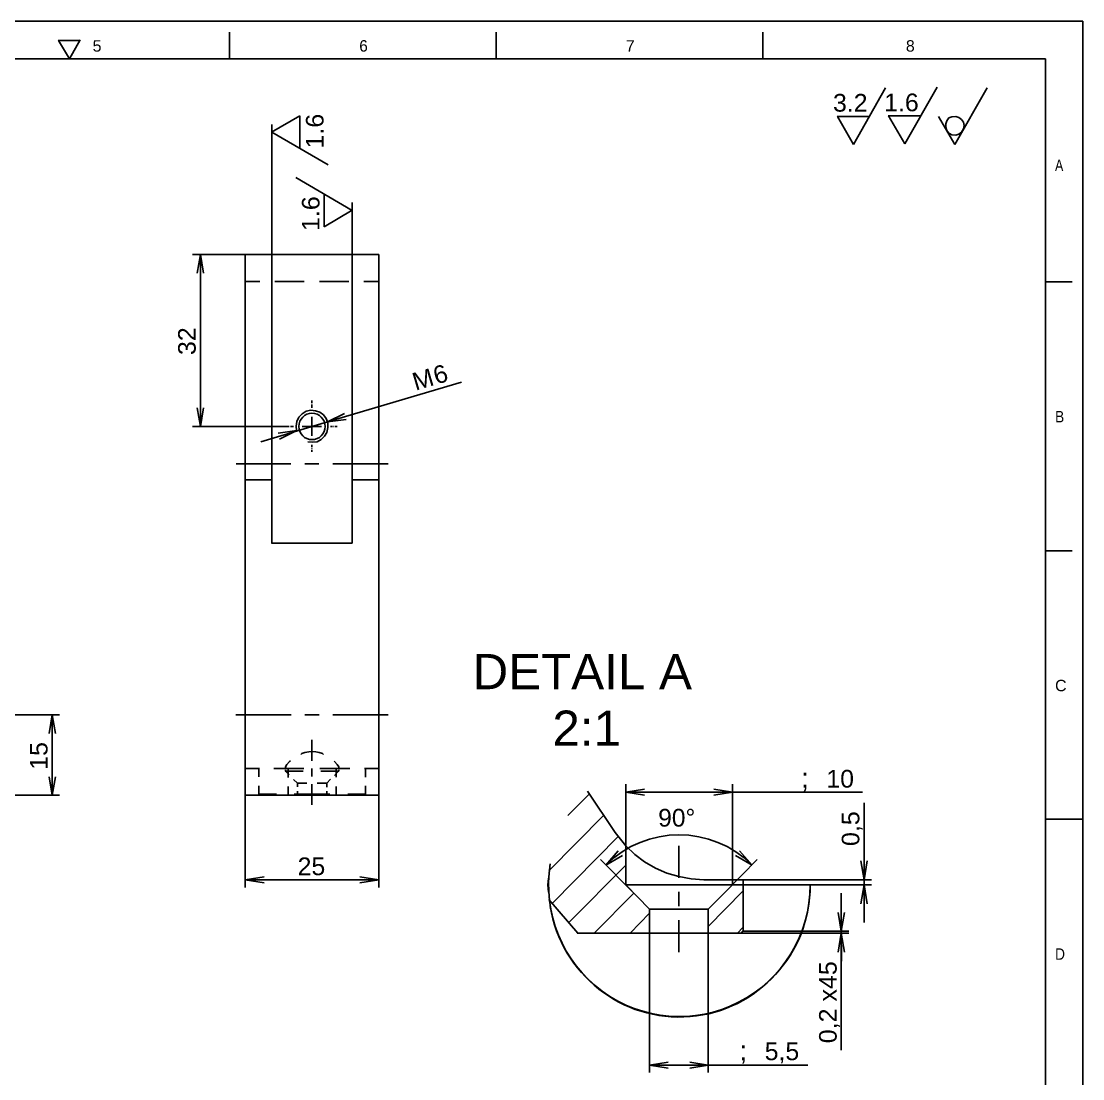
# Model space of a CAD drawing. Header units: millimetres. Extents: x 5368 to 5786, y 1964 to 2262.
# Drawn here: x 5588.4 to 5786.5, y 2064.7 to 2262.1 of the extents above; entities that cross this region are included whole.
import ezdxf

# ---------------------------------------------------------------- set-up
doc = ezdxf.new("R2010")
doc.units = ezdxf.units.MM
doc.header["$MEASUREMENT"] = 0
for name, color, linetype in [('1__LINE_ACI_146', 146, 'Continuous'), ('2__TEXT_ACI_250', 250, 'Continuous'), ('3__LINE_ACI_250', 255, 'Continuous'), ('5__LINE_ACI_230', 230, 'Continuous'), ('6__TEXT_ACI_146', 146, 'Continuous')]:
    doc.layers.add(name, color=color, linetype=linetype)
doc.styles.add('ARIAL', font='', dxfattribs={"width": 0.75})
doc.styles.add('ARIAL_1', font='txt', dxfattribs={"width": 0.75})
doc.styles.get('ARIAL').set_extended_font_data('Arial')

msp = doc.modelspace()

# ---------------------------------------------------------------- linework, layer by layer
at = {"layer": '1__LINE_ACI_146'}
for p, q in [((5743.73, 2239.11), (5749.7, 2249.69)), ((5753.28, 2239.23), (5759.32, 2249.8)), ((5762.6, 2239.11), (5768.64, 2249.69)), ((5640.39, 2244.44), (5635.1, 2241.39)), ((5640.39, 2238.35), (5640.39, 2244.47)), ((5756.3, 2244.47), (5750.19, 2244.47)), ((5750.26, 2244.47), (5753.28, 2239.23)), ((5635.18, 2218.57), (5635.18, 2242.84)), ((5746.68, 2244.36), (5740.64, 2244.36)), ((5740.71, 2244.36), (5743.73, 2239.11)), ((5759.58, 2244.36), (5762.6, 2239.11)), ((5760.9, 2242.95), (5761.09, 2243.52)), ((5760.9, 2242.34), (5760.9, 2242.95)), ((5761.09, 2243.52), (5761.51, 2244.06)), ((5761.51, 2244.06), (5762.07, 2244.28)), ((5762.07, 2244.28), (5762.79, 2244.36)), ((5762.79, 2244.36), (5763.35, 2244.17)), ((5763.35, 2244.17), (5763.84, 2243.79)), ((5763.84, 2243.79), (5764.22, 2243.3)), ((5764.22, 2243.3), (5764.34, 2242.65)), ((5764.34, 2242.65), (5764.22, 2242)), ((5635.18, 2241.39), (5645.67, 2235.31)), ((5761.09, 2241.7), (5760.9, 2242.34)), ((5761.51, 2241.24), (5761.09, 2241.7)), ((5762.07, 2240.94), (5761.51, 2241.24)), ((5762.79, 2240.86), (5762.07, 2240.94)), ((5763.35, 2241.05), (5762.79, 2240.86)), ((5763.84, 2241.43), (5763.35, 2241.05)), ((5764.22, 2242), (5763.84, 2241.43)), ((5650.16, 2226.79), (5639.63, 2232.95)), ((5644.91, 2229.83), (5644.91, 2223.75)), ((5644.91, 2223.75), (5650.16, 2226.87)), ((5650.16, 2218.57), (5650.16, 2228.27)), ((5630.2, 2218.57), (5620.35, 2218.57)), ((5621.22, 2215.07), (5621.86, 2218.57)), ((5621.86, 2218.57), (5622.43, 2215.07)), ((5621.86, 2218.57), (5621.86, 2186.47)), ((5645.56, 2187.31), (5670.53, 2194.73)), ((5642.65, 2190.85), (5642.65, 2191.3)), ((5621.22, 2189.97), (5621.86, 2186.47)), ((5621.86, 2186.47), (5622.43, 2189.97)), ((5642.65, 2190.54), (5642.65, 2190.66)), ((5642.65, 2189.97), (5642.65, 2190.43)), ((5633.1, 2183.62), (5645.56, 2187.31)), ((5642.65, 2188.26), (5642.65, 2184.72)), ((5645.56, 2187.31), (5648.69, 2188.91)), ((5649.03, 2187.77), (5645.56, 2187.31)), ((5637.93, 2186.47), (5620.35, 2186.47)), ((5639.82, 2185.68), (5636.31, 2185.22)), ((5636.61, 2184.08), (5639.82, 2185.68)), ((5638.31, 2186.47), (5637.9, 2186.47)), ((5638.65, 2186.47), (5638.5, 2186.47)), ((5639.22, 2186.47), (5638.76, 2186.47)), ((5644.42, 2186.47), (5640.84, 2186.47)), ((5646.12, 2186.47), (5646.5, 2186.47)), ((5646.69, 2186.47), (5646.8, 2186.47)), ((5646.99, 2186.47), (5647.37, 2186.47)), ((5642.65, 2183.01), (5642.65, 2182.63)), ((5642.65, 2182.44), (5642.65, 2182.37)), ((5642.65, 2182.1), (5642.65, 2181.72)), ((5628.5, 2179.51), (5638.69, 2179.51)), ((5641.33, 2179.51), (5643.93, 2179.51)), ((5646.57, 2179.51), (5656.87, 2179.51)), ((5544.89, 2132.62), (5595.56, 2132.62)), ((5594.16, 2132.62), (5593.6, 2129.12)), ((5594.16, 2117.6), (5594.16, 2132.66)), ((5594.81, 2129.12), (5594.16, 2132.62)), ((5638.76, 2132.62), (5628.46, 2132.62)), ((5643.97, 2132.62), (5641.33, 2132.62)), ((5656.87, 2132.62), (5646.57, 2132.62)), ((5642.65, 2124.06), (5642.65, 2127.98)), ((5642.65, 2121.13), (5642.65, 2122.58)), ((5594.16, 2117.6), (5593.6, 2121.06)), ((5594.81, 2121.06), (5594.16, 2117.6)), ((5642.65, 2115.81), (5642.65, 2119.69)), ((5701.21, 2100.86), (5701.21, 2119.69)), ((5721.09, 2100.86), (5721.09, 2119.69)), ((5704.68, 2118.78), (5701.21, 2118.2)), ((5701.21, 2118.2), (5704.68, 2117.6)), ((5701.21, 2118.2), (5745.36, 2118.2)), ((5717.62, 2118.78), (5721.09, 2118.2)), ((5721.09, 2118.2), (5717.62, 2117.6)), ((5565.45, 2117.6), (5595.56, 2117.6)), ((5630.2, 2117.6), (5630.2, 2100.41)), ((5655.1, 2117.6), (5655.1, 2100.41)), ((5745.66, 2116.19), (5745.66, 2093.83)), ((5711.13, 2102.19), (5711.13, 2108.2)), ((5697.51, 2104.59), (5699.81, 2107.25)), ((5700.57, 2106.38), (5697.51, 2104.59)), ((5724.79, 2104.59), (5721.7, 2106.38)), ((5722.45, 2107.25), (5724.79, 2104.59)), ((5702.34, 2099.72), (5696.49, 2105.62)), ((5719.89, 2099.64), (5725.74, 2105.62)), ((5745.66, 2101.85), (5745.09, 2105.35)), ((5746.22, 2105.35), (5745.66, 2101.85)), ((5630.2, 2101.81), (5633.75, 2102.38)), ((5633.75, 2101.24), (5630.2, 2101.81)), ((5630.2, 2101.81), (5655.1, 2101.81)), ((5655.1, 2101.81), (5651.59, 2102.38)), ((5651.59, 2101.24), (5655.1, 2101.81)), ((5686.68, 2100.86), (5686.76, 2102.12)), ((5721.09, 2101.85), (5747.05, 2101.85)), ((5686.76, 2099.53), (5686.68, 2100.86)), ((5721.09, 2100.86), (5747.05, 2100.86)), ((5745.66, 2100.86), (5745.09, 2097.36)), ((5746.22, 2097.36), (5745.66, 2100.86)), ((5711.13, 2096.91), (5711.13, 2099.57)), ((5741.39, 2070.05), (5741.39, 2099.34)), ((5711.13, 2088.31), (5711.13, 2094.32)), ((5741.39, 2092.23), (5740.83, 2095.73)), ((5742.04, 2095.73), (5741.39, 2092.23)), ((5723.09, 2092.23), (5742.83, 2092.23)), ((5705.66, 2091.85), (5705.66, 2065.87)), ((5716.6, 2091.85), (5716.6, 2065.87)), ((5722.72, 2091.85), (5742.83, 2091.85)), ((5741.39, 2091.85), (5740.83, 2088.31)), ((5742.04, 2088.31), (5741.39, 2091.85)), ((5735.17, 2067.24), (5705.62, 2067.24)), ((5705.66, 2067.24), (5709.13, 2067.81)), ((5709.13, 2066.67), (5705.66, 2067.24)), ((5716.6, 2067.24), (5713.17, 2067.81)), ((5713.17, 2066.67), (5716.6, 2067.24))]:
    msp.add_line(p, q, dxfattribs=at)
for centre, major_axis, start_param, end_param in [((5711.13, 2090.63), (0, 19.59), 5.504751, 7.06162), ((5711.21, 2100.9), (0, 24.61), 1.412041, 4.711045), ((5711.21, 2100.82), (0, 24.61), 1.732327, 4.713506)]:
    msp.add_ellipse(centre, major_axis=major_axis, ratio=0.992079, start_param=start_param, end_param=end_param, dxfattribs=at)
at = {"layer": '3__LINE_ACI_250'}
for p, q in [((5368.53, 2262.12), (5786.48, 2262.12)), ((5786.48, 2262.12), (5786.48, 1964.17)), ((5599.41, 2258.55), (5595.3, 2258.55)), ((5595.37, 2258.55), (5597.37, 2255.09)), ((5597.37, 2255.09), (5599.41, 2258.62)), ((5627.26, 2260.07), (5627.26, 2255.09)), ((5676.99, 2260.07), (5676.99, 2255.09)), ((5726.79, 2260.07), (5726.79, 2255.09)), ((5779.5, 2255.09), (5388.34, 2255.09)), ((5779.5, 1971.17), (5779.5, 2255.12)), ((5630.2, 2218.57), (5635.18, 2218.57)), ((5630.2, 2218.57), (5630.2, 2176.47)), ((5635.18, 2218.57), (5650.16, 2218.57)), ((5635.18, 2218.57), (5635.18, 2176.47)), ((5650.16, 2218.57), (5655.1, 2218.57)), ((5650.16, 2218.57), (5650.16, 2176.47)), ((5655.1, 2218.57), (5655.1, 2176.47)), ((5779.5, 2213.44), (5784.48, 2213.44)), ((5641.59, 2189.29), (5640.84, 2188.83)), ((5642.42, 2189.48), (5641.59, 2189.29)), ((5643.29, 2189.4), (5642.42, 2189.48)), ((5644.12, 2189.14), (5643.29, 2189.4)), ((5644.8, 2188.64), (5644.12, 2189.14)), ((5639.82, 2187.42), (5639.71, 2186.55)), ((5640.2, 2188.19), (5639.82, 2187.42)), ((5640.84, 2188.83), (5640.2, 2188.19)), ((5645.29, 2187.96), (5644.8, 2188.64)), ((5645.63, 2187.12), (5645.29, 2187.96)), ((5645.63, 2186.25), (5645.63, 2187.12)), ((5639.71, 2186.55), (5639.78, 2185.71)), ((5644.99, 2184.65), (5645.44, 2185.33)), ((5645.44, 2185.33), (5645.63, 2186.25)), ((5641.9, 2183.58), (5642.73, 2183.51)), ((5642.73, 2183.51), (5643.59, 2183.62)), ((5643.59, 2183.62), (5644.35, 2184)), ((5644.35, 2184), (5644.99, 2184.65)), ((5630.2, 2117.6), (5630.2, 2176.55)), ((5630.2, 2176.47), (5635.18, 2176.47)), ((5635.18, 2164.68), (5635.18, 2176.55)), ((5650.16, 2176.47), (5655.1, 2176.47)), ((5650.16, 2176.47), (5650.16, 2164.68)), ((5655.1, 2117.6), (5655.1, 2176.55)), ((5650.16, 2164.68), (5635.1, 2164.68)), ((5779.5, 2163.27), (5784.48, 2163.27)), ((5690.42, 2113.83), (5694.42, 2117.9)), ((5694.04, 2118.39), (5699.25, 2110.67)), ((5630.2, 2117.6), (5655.1, 2117.6)), ((5686.83, 2103.49), (5697.13, 2113.87)), ((5786.48, 2113.15), (5779.43, 2113.15)), ((5687.51, 2097.48), (5699.85, 2109.95)), ((5699.25, 2110.67), (5701.21, 2108.2)), ((5701.21, 2108.2), (5702.91, 2106.57)), ((5701.21, 2108.2), (5701.21, 2100.86)), ((5702.91, 2106.57), (5704.72, 2105.16)), ((5690.57, 2093.83), (5701.21, 2104.55)), ((5704.72, 2105.16), (5706.76, 2104.02)), ((5706.76, 2104.02), (5708.87, 2103.07)), ((5708.87, 2103.07), (5711.1, 2102.42)), ((5711.1, 2102.42), (5713.4, 2102)), ((5713.4, 2102), (5715.74, 2101.85)), ((5715.74, 2101.85), (5721.09, 2101.85)), ((5721.09, 2100.86), (5721.09, 2101.93)), ((5721.09, 2101.85), (5723.09, 2101.85)), ((5723.09, 2092.23), (5723.09, 2101.93)), ((5723.09, 2101.85), (5735.55, 2101.85)), ((5701.21, 2100.86), (5721.09, 2100.86)), ((5701.21, 2100.86), (5705.66, 2096.34)), ((5716.6, 2096.34), (5721.09, 2100.9)), ((5692.23, 2091.85), (5686.87, 2098.16)), ((5695.32, 2091.89), (5702.68, 2099.34)), ((5716.6, 2093.14), (5723.06, 2099.68)), ((5716.6, 2096.34), (5705.62, 2096.34)), ((5705.66, 2096.34), (5705.66, 2091.85)), ((5716.6, 2091.85), (5716.6, 2096.41)), ((5702, 2091.85), (5705.66, 2095.58)), ((5722.04, 2091.89), (5723.02, 2092.91)), ((5722.72, 2091.85), (5723.09, 2092.3)), ((5723.09, 2092.23), (5734, 2092.23)), ((5705.66, 2091.85), (5692.15, 2091.85)), ((5716.6, 2091.85), (5705.62, 2091.85)), ((5722.72, 2091.85), (5716.57, 2091.85)), ((5733.85, 2091.85), (5722.64, 2091.85))]:
    msp.add_line(p, q, dxfattribs=at)
msp.add_ellipse((5642.65, 2186.47), major_axis=(0, 2.47), ratio=0.992079, start_param=4.712389, end_param=10.995574, dxfattribs=at)
at = {"layer": '5__LINE_ACI_230'}
for p, q in [((5630.2, 2213.55), (5632.92, 2213.55)), ((5635.74, 2213.55), (5641.22, 2213.55)), ((5644.05, 2213.55), (5649.52, 2213.55)), ((5652.35, 2213.55), (5655.1, 2213.55)), ((5641.33, 2125.58), (5640.76, 2125.39)), ((5642.05, 2125.7), (5641.33, 2125.58)), ((5642.65, 2125.77), (5642.05, 2125.7)), ((5643.37, 2125.7), (5642.65, 2125.77)), ((5643.97, 2125.58), (5643.37, 2125.7)), ((5644.61, 2125.39), (5643.97, 2125.58)), ((5638.46, 2123.91), (5637.93, 2123.34)), ((5638.65, 2124.06), (5638.46, 2123.91)), ((5640.76, 2125.39), (5640.57, 2125.24)), ((5644.8, 2125.24), (5644.61, 2125.39)), ((5646.88, 2123.91), (5646.76, 2123.99)), ((5647.37, 2123.34), (5646.88, 2123.91)), ((5630.2, 2122.58), (5632.84, 2122.58)), ((5632.73, 2122.58), (5632.73, 2121.06)), ((5635.56, 2122.58), (5638.27, 2122.58)), ((5641.03, 2122.08), (5637.63, 2122.08)), ((5637.93, 2123.34), (5637.71, 2122.92)), ((5637.71, 2122.92), (5637.71, 2122.77)), ((5637.71, 2122.84), (5637.71, 2122.65)), ((5637.71, 2122.77), (5637.82, 2122.65)), ((5637.71, 2122.35), (5637.71, 2122.08)), ((5637.71, 2122.08), (5638.39, 2121.4)), ((5637.82, 2122.65), (5638.01, 2122.58)), ((5638.01, 2122.58), (5638.27, 2122.58)), ((5638.2, 2120.94), (5638.2, 2122.65)), ((5638.27, 2122.58), (5641.14, 2122.58)), ((5644.12, 2122.58), (5647.06, 2122.58)), ((5647.63, 2122.08), (5644.31, 2122.08)), ((5646.88, 2121.32), (5647.63, 2122.16)), ((5647.06, 2122.58), (5647.52, 2122.65)), ((5647.06, 2122.58), (5649.71, 2122.58)), ((5647.14, 2122.58), (5647.14, 2121.02)), ((5647.63, 2122.92), (5647.37, 2123.34)), ((5647.52, 2122.65), (5647.63, 2122.77)), ((5647.63, 2122.77), (5647.63, 2122.92)), ((5647.63, 2122.58), (5647.63, 2122.92)), ((5647.63, 2122.08), (5647.63, 2122.35)), ((5652.42, 2122.58), (5655.1, 2122.58)), ((5652.61, 2121.02), (5652.61, 2122.65)), ((5639.22, 2120.56), (5639.97, 2119.88)), ((5639.97, 2119.88), (5641.71, 2119.88)), ((5639.97, 2119.88), (5639.97, 2119.16)), ((5643.59, 2119.88), (5645.44, 2119.88)), ((5645.44, 2119.88), (5646.12, 2120.64)), ((5645.44, 2119.12), (5645.44, 2119.92)), ((5632.61, 2117.63), (5632.46, 2117.6)), ((5632.73, 2117.79), (5632.61, 2117.79)), ((5636.05, 2117.79), (5632.65, 2117.79)), ((5632.73, 2119.35), (5632.73, 2117.79)), ((5638.2, 2117.6), (5638.2, 2119.23)), ((5646.01, 2117.79), (5639.33, 2117.79)), ((5639.97, 2118.36), (5639.97, 2117.6)), ((5645.44, 2117.6), (5645.44, 2118.36)), ((5647.14, 2119.23), (5647.14, 2117.6)), ((5652.61, 2117.79), (5649.33, 2117.79)), ((5652.65, 2117.71), (5652.54, 2117.82)), ((5652.61, 2117.79), (5652.61, 2119.35)), ((5652.8, 2117.6), (5652.8, 2117.63))]:
    msp.add_line(p, q, dxfattribs=at)

# ---------------------------------------------------------------- texts
at = {"layer": '2__TEXT_ACI_250', "style": 'ARIAL'}
for s, width, p in [('5', 1.002, (5601.71, 2256.45)), ('6', 0.951404, (5651.48, 2256.45)), ('7', 1.002, (5701.21, 2256.45)), ('8', 1.002, (5753.47, 2256.45)), ('A', 0.771838, (5781.31, 2234.17)), ('B', 0.862117, (5781.31, 2187.23)), ('C', 1.002, (5781.31, 2137.03)), ('D', 0.862117, (5781.31, 2086.9))]:
    msp.add_text(s, height=2.13, dxfattribs=dict(at, width=width)).set_placement(p)
at = {"layer": '6__TEXT_ACI_146', "width": 1.002}
for s, height, style, p in [('3.2', 3.309, 'ARIAL', (5739.88, 2245.24)), ('1.6', 3.309, 'ARIAL', (5749.43, 2245.31)), ('DETAIL A', 6.58, 'ARIAL', (5672.61, 2137.41)), ('2:1', 6.58, 'ARIAL', (5687.51, 2126.84)), (';', 3.61, 'ARIAL_1', (5733.96, 2119.04)), ('10', 3.309, 'ARIAL', (5738.64, 2119.04)), ('25', 3.309, 'ARIAL', (5639.97, 2102.69)), (';', 3.61, 'ARIAL_1', (5722.45, 2068.15)), ('5,5', 3.309, 'ARIAL', (5727.13, 2068.15))]:
    msp.add_text(s, height=height, dxfattribs=dict(at, style=style)).set_placement(p)
at = {"layer": '6__TEXT_ACI_146'}
for s, height, rotation, style, width, p in [('1.6', 3.283, 90, 'ARIAL', 1.018064, (5644.8, 2238.35)), ('1.6', 3.283, 90, 'ARIAL', 1.018064, (5644.05, 2222.95)), ('32', 3.283, 90, 'ARIAL', 1.018064, (5620.95, 2199.79)), ('M', 3.31, 16.5228, 'ARIAL', 1.00328, (5661.97, 2193.13)), ('6', 3.31, 16.5228, 'ARIAL', 1.00328, (5665.85, 2194.27)), ('15', 3.283, 90, 'ARIAL', 1.018064, (5593.3, 2122.35)), ('0,5', 3.283, 90, 'ARIAL', 1.018064, (5744.79, 2108.13)), ('_', 3.58, 90, 'ARIAL_1', 1.018064, (5740.56, 2086.71)), ('0,2 x45', 3.283, 90, 'ARIAL', 1.018064, (5740.56, 2071.31))]:
    msp.add_text(s, height=height, rotation=rotation, dxfattribs=dict(at, style=style, width=width)).set_placement(p)
at = {"layer": '6__TEXT_ACI_146', "linetype": 'Continuous', "style": 'ARIAL', "width": 0.992079}
msp.add_text('90°', height=3.309, dxfattribs=at).set_placement((5707.25, 2111.76))

doc.saveas('drawing.dxf')
